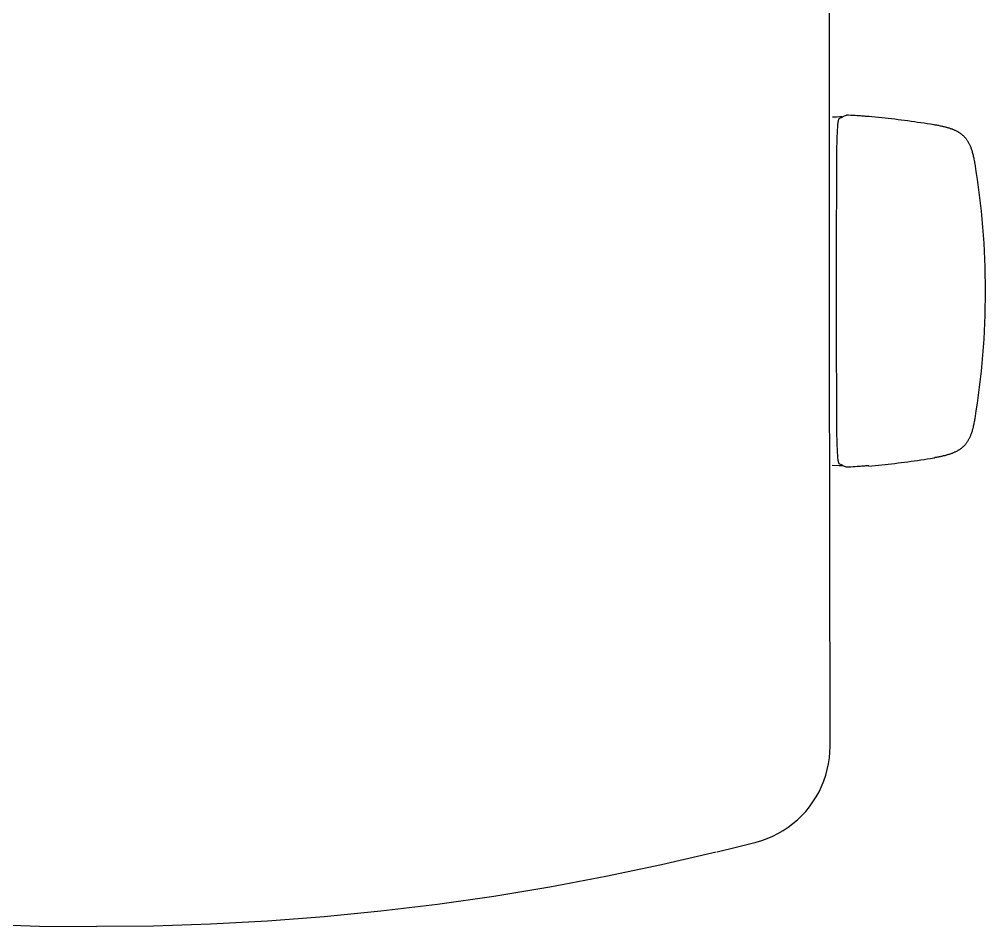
# Model space of a CAD drawing. Header units: millimetres. Extents: x -6176 to 11988, y -1403 to 10916.
# Drawn here: x -5547.4 to -5273.4, y -1058.2 to -801.6 of the extents above; entities that cross this region are included whole.
import ezdxf

# ---------------------------------------------------------------- set-up
doc = ezdxf.new("R2010")
doc.units = ezdxf.units.MM

# ---------------------------------------------------------------- blocks, each defined once
blk = doc.blocks.new('A$C0163630C')
at = {"color": 0}
for points, knots in [([(-0.95039, -0.20058), (-0.95039, -0.20058), (-0.95056, -0.08252), (-0.95056, -0.08252), (-0.95056, -0.08252), (-0.95056, -0.08252), (-0.95058, 0.04679), (-0.95058, 0.04679), (-0.95058, 0.04679), (-0.95058, 0.04679), (-0.95045, 0.18787), (-0.95045, 0.18787)], [0, 0, 0, 0, 0.333333, 0.333333, 0.333333, 0.333333, 0.666667, 0.666667, 0.666667, 0.666667, 1, 1, 1, 1]), ([(-0.94695, -0.02263), (-0.94695, -0.02263), (-0.94769, -0.02265), (-0.94769, -0.02265), (-0.94769, -0.02265), (-0.94769, -0.02265), (-0.94853, -0.02268), (-0.94853, -0.02268), (-0.94853, -0.02268), (-0.94853, -0.02268), (-0.94895, -0.0227), (-0.94895, -0.0227)], [0, 0, 0, 0, 0.333333, 0.333333, 0.333333, 0.333333, 0.666667, 0.666667, 0.666667, 0.666667, 1, 1, 1, 1]), ([(-0.94847, -0.035), (-0.94847, -0.035), (-0.94847, -0.03376), (-0.94847, -0.03376), (-0.94847, -0.03376), (-0.94847, -0.03376), (-0.94846, -0.03269), (-0.94846, -0.03269), (-0.94846, -0.03269), (-0.94846, -0.03269), (-0.94845, -0.03176), (-0.94845, -0.03176), (-0.94845, -0.03176), (-0.94845, -0.03176), (-0.94844, -0.03092), (-0.94844, -0.03092), (-0.94844, -0.03092), (-0.94844, -0.03092), (-0.94842, -0.03014), (-0.94842, -0.03014), (-0.94842, -0.03014), (-0.94842, -0.03014), (-0.94841, -0.02941), (-0.94841, -0.02941), (-0.94841, -0.02941), (-0.94841, -0.02941), (-0.94838, -0.0287), (-0.94838, -0.0287), (-0.94838, -0.0287), (-0.94838, -0.0287), (-0.94836, -0.02802), (-0.94836, -0.02802), (-0.94836, -0.02802), (-0.94836, -0.02802), (-0.94833, -0.02738), (-0.94833, -0.02738), (-0.94833, -0.02738), (-0.94833, -0.02738), (-0.9483, -0.02677), (-0.9483, -0.02677), (-0.9483, -0.02677), (-0.9483, -0.02677), (-0.94827, -0.0262), (-0.94827, -0.0262), (-0.94827, -0.0262), (-0.94827, -0.0262), (-0.94824, -0.02566), (-0.94824, -0.02566), (-0.94824, -0.02566), (-0.94824, -0.02566), (-0.9482, -0.02517), (-0.9482, -0.02517), (-0.9482, -0.02517), (-0.9482, -0.02517), (-0.94817, -0.02473), (-0.94817, -0.02473), (-0.94817, -0.02473), (-0.94817, -0.02473), (-0.94813, -0.02434), (-0.94813, -0.02434), (-0.94813, -0.02434), (-0.94813, -0.02434), (-0.94809, -0.02401), (-0.94809, -0.02401), (-0.94809, -0.02401), (-0.94809, -0.02401), (-0.94804, -0.02374), (-0.94804, -0.02374), (-0.94804, -0.02374), (-0.94804, -0.02374), (-0.948, -0.02354), (-0.948, -0.02354), (-0.948, -0.02354), (-0.948, -0.02354), (-0.94796, -0.02338), (-0.94796, -0.02338), (-0.94796, -0.02338), (-0.94796, -0.02338), (-0.94791, -0.02326), (-0.94791, -0.02326), (-0.94791, -0.02326), (-0.94791, -0.02326), (-0.94785, -0.02317), (-0.94785, -0.02317), (-0.94785, -0.02317), (-0.94785, -0.02317), (-0.94779, -0.02312), (-0.94779, -0.02312)], [0, 0, 0, 0, 0.045455, 0.045455, 0.045455, 0.045455, 0.090909, 0.090909, 0.090909, 0.090909, 0.136364, 0.136364, 0.136364, 0.136364, 0.181818, 0.181818, 0.181818, 0.181818, 0.227273, 0.227273, 0.227273, 0.227273, 0.272727, 0.272727, 0.272727, 0.272727, 0.318182, 0.318182, 0.318182, 0.318182, 0.363636, 0.363636, 0.363636, 0.363636, 0.409091, 0.409091, 0.409091, 0.409091, 0.454545, 0.454545, 0.454545, 0.454545, 0.5, 0.5, 0.5, 0.5, 0.545455, 0.545455, 0.545455, 0.545455, 0.590909, 0.590909, 0.590909, 0.590909, 0.636364, 0.636364, 0.636364, 0.636364, 0.681818, 0.681818, 0.681818, 0.681818, 0.727273, 0.727273, 0.727273, 0.727273, 0.772727, 0.772727, 0.772727, 0.772727, 0.818182, 0.818182, 0.818182, 0.818182, 0.863636, 0.863636, 0.863636, 0.863636, 0.909091, 0.909091, 0.909091, 0.909091, 0.954545, 0.954545, 0.954545, 0.954545, 1, 1, 1, 1]), ([(-0.94779, -0.02312), (-0.94779, -0.02312), (-0.94702, -0.02266), (-0.94702, -0.02266), (-0.94702, -0.02266), (-0.94702, -0.02266), (-0.94633, -0.02232), (-0.94633, -0.02232), (-0.94633, -0.02232), (-0.94633, -0.02232), (-0.94572, -0.02211), (-0.94572, -0.02211)], [0, 0, 0, 0, 0.333333, 0.333333, 0.333333, 0.333333, 0.666667, 0.666667, 0.666667, 0.666667, 1, 1, 1, 1]), ([(-0.94195, -0.02236), (-0.94195, -0.02236), (-0.94225, -0.02234), (-0.94225, -0.02234), (-0.94225, -0.02234), (-0.94225, -0.02234), (-0.94274, -0.02231), (-0.94274, -0.02231), (-0.94274, -0.02231), (-0.94274, -0.02231), (-0.94328, -0.02227), (-0.94328, -0.02227), (-0.94328, -0.02227), (-0.94328, -0.02227), (-0.94387, -0.02223), (-0.94387, -0.02223), (-0.94387, -0.02223), (-0.94387, -0.02223), (-0.94451, -0.02219), (-0.94451, -0.02219), (-0.94451, -0.02219), (-0.94451, -0.02219), (-0.94514, -0.02215), (-0.94514, -0.02215), (-0.94514, -0.02215), (-0.94514, -0.02215), (-0.94572, -0.02211), (-0.94572, -0.02211)], [0, 0, 0, 0, 0.142857, 0.142857, 0.142857, 0.142857, 0.285714, 0.285714, 0.285714, 0.285714, 0.428571, 0.428571, 0.428571, 0.428571, 0.571429, 0.571429, 0.571429, 0.571429, 0.714286, 0.714286, 0.714286, 0.714286, 0.857143, 0.857143, 0.857143, 0.857143, 1, 1, 1, 1]), ([(-0.9395, -0.02251), (-0.9395, -0.02251), (-0.93956, -0.02252), (-0.93956, -0.02252), (-0.93956, -0.02252), (-0.93956, -0.02252), (-0.93969, -0.02251), (-0.93969, -0.02251), (-0.93969, -0.02251), (-0.93969, -0.02251), (-0.93988, -0.0225), (-0.93988, -0.0225), (-0.93988, -0.0225), (-0.93988, -0.0225), (-0.94012, -0.02249), (-0.94012, -0.02249), (-0.94012, -0.02249), (-0.94012, -0.02249), (-0.94039, -0.02247), (-0.94039, -0.02247), (-0.94039, -0.02247), (-0.94039, -0.02247), (-0.9407, -0.02245), (-0.9407, -0.02245), (-0.9407, -0.02245), (-0.9407, -0.02245), (-0.94104, -0.02242), (-0.94104, -0.02242), (-0.94104, -0.02242), (-0.94104, -0.02242), (-0.9414, -0.0224), (-0.9414, -0.0224), (-0.9414, -0.0224), (-0.9414, -0.0224), (-0.94181, -0.02237), (-0.94181, -0.02237), (-0.94181, -0.02237), (-0.94181, -0.02237), (-0.94195, -0.02236), (-0.94195, -0.02236)], [0, 0, 0, 0, 0.1, 0.1, 0.1, 0.1, 0.2, 0.2, 0.2, 0.2, 0.3, 0.3, 0.3, 0.3, 0.4, 0.4, 0.4, 0.4, 0.5, 0.5, 0.5, 0.5, 0.6, 0.6, 0.6, 0.6, 0.7, 0.7, 0.7, 0.7, 0.8, 0.8, 0.8, 0.8, 0.9, 0.9, 0.9, 0.9, 1, 1, 1, 1]), ([(-0.93946, -0.02251), (-0.93946, -0.02251), (-0.93948, -0.02252), (-0.93948, -0.02252), (-0.93948, -0.02252), (-0.93948, -0.02252), (-0.9395, -0.02251), (-0.9395, -0.02251)], [0, 0, 0, 0, 0.5, 0.5, 0.5, 0.5, 1, 1, 1, 1]), ([(-0.93946, -0.02245), (-0.93946, -0.02245), (-0.93854, -0.02253), (-0.93854, -0.02253), (-0.93854, -0.02253), (-0.93854, -0.02253), (-0.93761, -0.02262), (-0.93761, -0.02262), (-0.93761, -0.02262), (-0.93761, -0.02262), (-0.93669, -0.02271), (-0.93669, -0.02271), (-0.93669, -0.02271), (-0.93669, -0.02271), (-0.93577, -0.02281), (-0.93577, -0.02281), (-0.93577, -0.02281), (-0.93577, -0.02281), (-0.93485, -0.0229), (-0.93485, -0.0229), (-0.93485, -0.0229), (-0.93485, -0.0229), (-0.93393, -0.023), (-0.93393, -0.023), (-0.93393, -0.023), (-0.93393, -0.023), (-0.93301, -0.02311), (-0.93301, -0.02311), (-0.93301, -0.02311), (-0.93301, -0.02311), (-0.93209, -0.02322), (-0.93209, -0.02322), (-0.93209, -0.02322), (-0.93209, -0.02322), (-0.93117, -0.02333), (-0.93117, -0.02333), (-0.93117, -0.02333), (-0.93117, -0.02333), (-0.93025, -0.02344), (-0.93025, -0.02344), (-0.93025, -0.02344), (-0.93025, -0.02344), (-0.92933, -0.02356), (-0.92933, -0.02356), (-0.92933, -0.02356), (-0.92933, -0.02356), (-0.92841, -0.02368), (-0.92841, -0.02368), (-0.92841, -0.02368), (-0.92841, -0.02368), (-0.92749, -0.02381), (-0.92749, -0.02381), (-0.92749, -0.02381), (-0.92749, -0.02381), (-0.92657, -0.02394), (-0.92657, -0.02394), (-0.92657, -0.02394), (-0.92657, -0.02394), (-0.92566, -0.02407), (-0.92566, -0.02407), (-0.92566, -0.02407), (-0.92566, -0.02407), (-0.92474, -0.0242), (-0.92474, -0.0242), (-0.92474, -0.0242), (-0.92474, -0.0242), (-0.92382, -0.02434), (-0.92382, -0.02434), (-0.92382, -0.02434), (-0.92382, -0.02434), (-0.92291, -0.02448), (-0.92291, -0.02448), (-0.92291, -0.02448), (-0.92291, -0.02448), (-0.92199, -0.02463), (-0.92199, -0.02463), (-0.92199, -0.02463), (-0.92199, -0.02463), (-0.92108, -0.02478), (-0.92108, -0.02478), (-0.92108, -0.02478), (-0.92108, -0.02478), (-0.92078, -0.02483), (-0.92078, -0.02483)], [0, 0, 0, 0, 0.047619, 0.047619, 0.047619, 0.047619, 0.095238, 0.095238, 0.095238, 0.095238, 0.142857, 0.142857, 0.142857, 0.142857, 0.190476, 0.190476, 0.190476, 0.190476, 0.238095, 0.238095, 0.238095, 0.238095, 0.285714, 0.285714, 0.285714, 0.285714, 0.333333, 0.333333, 0.333333, 0.333333, 0.380952, 0.380952, 0.380952, 0.380952, 0.428571, 0.428571, 0.428571, 0.428571, 0.47619, 0.47619, 0.47619, 0.47619, 0.52381, 0.52381, 0.52381, 0.52381, 0.571429, 0.571429, 0.571429, 0.571429, 0.619048, 0.619048, 0.619048, 0.619048, 0.666667, 0.666667, 0.666667, 0.666667, 0.714286, 0.714286, 0.714286, 0.714286, 0.761905, 0.761905, 0.761905, 0.761905, 0.809524, 0.809524, 0.809524, 0.809524, 0.857143, 0.857143, 0.857143, 0.857143, 0.904762, 0.904762, 0.904762, 0.904762, 0.952381, 0.952381, 0.952381, 0.952381, 1, 1, 1, 1]), ([(-0.92076, -0.02483), (-0.92076, -0.02483), (-0.92057, -0.02486), (-0.92057, -0.02486), (-0.92057, -0.02486), (-0.92057, -0.02486), (-0.92028, -0.02491), (-0.92028, -0.02491), (-0.92028, -0.02491), (-0.92028, -0.02491), (-0.92001, -0.02496), (-0.92001, -0.02496), (-0.92001, -0.02496), (-0.92001, -0.02496), (-0.91976, -0.02501), (-0.91976, -0.02501), (-0.91976, -0.02501), (-0.91976, -0.02501), (-0.91951, -0.02506), (-0.91951, -0.02506), (-0.91951, -0.02506), (-0.91951, -0.02506), (-0.91927, -0.02511), (-0.91927, -0.02511), (-0.91927, -0.02511), (-0.91927, -0.02511), (-0.91904, -0.02515), (-0.91904, -0.02515), (-0.91904, -0.02515), (-0.91904, -0.02515), (-0.91882, -0.0252), (-0.91882, -0.0252), (-0.91882, -0.0252), (-0.91882, -0.0252), (-0.9186, -0.02525), (-0.9186, -0.02525), (-0.9186, -0.02525), (-0.9186, -0.02525), (-0.91839, -0.0253), (-0.91839, -0.0253), (-0.91839, -0.0253), (-0.91839, -0.0253), (-0.91819, -0.02535), (-0.91819, -0.02535), (-0.91819, -0.02535), (-0.91819, -0.02535), (-0.91799, -0.0254), (-0.91799, -0.0254), (-0.91799, -0.0254), (-0.91799, -0.0254), (-0.9178, -0.02545), (-0.9178, -0.02545), (-0.9178, -0.02545), (-0.9178, -0.02545), (-0.91761, -0.0255), (-0.91761, -0.0255), (-0.91761, -0.0255), (-0.91761, -0.0255), (-0.91743, -0.02555), (-0.91743, -0.02555), (-0.91743, -0.02555), (-0.91743, -0.02555), (-0.91725, -0.0256), (-0.91725, -0.0256), (-0.91725, -0.0256), (-0.91725, -0.0256), (-0.91707, -0.02565), (-0.91707, -0.02565), (-0.91707, -0.02565), (-0.91707, -0.02565), (-0.9169, -0.0257), (-0.9169, -0.0257), (-0.9169, -0.0257), (-0.9169, -0.0257), (-0.91673, -0.02575), (-0.91673, -0.02575), (-0.91673, -0.02575), (-0.91673, -0.02575), (-0.91656, -0.02581), (-0.91656, -0.02581), (-0.91656, -0.02581), (-0.91656, -0.02581), (-0.9164, -0.02586), (-0.9164, -0.02586), (-0.9164, -0.02586), (-0.9164, -0.02586), (-0.91623, -0.02592), (-0.91623, -0.02592), (-0.91623, -0.02592), (-0.91623, -0.02592), (-0.91608, -0.02598), (-0.91608, -0.02598), (-0.91608, -0.02598), (-0.91608, -0.02598), (-0.91592, -0.02604), (-0.91592, -0.02604), (-0.91592, -0.02604), (-0.91592, -0.02604), (-0.91577, -0.02609), (-0.91577, -0.02609), (-0.91577, -0.02609), (-0.91577, -0.02609), (-0.91561, -0.02616), (-0.91561, -0.02616), (-0.91561, -0.02616), (-0.91561, -0.02616), (-0.91546, -0.02622), (-0.91546, -0.02622), (-0.91546, -0.02622), (-0.91546, -0.02622), (-0.91532, -0.02628), (-0.91532, -0.02628), (-0.91532, -0.02628), (-0.91532, -0.02628), (-0.91517, -0.02634), (-0.91517, -0.02634), (-0.91517, -0.02634), (-0.91517, -0.02634), (-0.91503, -0.02641), (-0.91503, -0.02641), (-0.91503, -0.02641), (-0.91503, -0.02641), (-0.91489, -0.02647), (-0.91489, -0.02647), (-0.91489, -0.02647), (-0.91489, -0.02647), (-0.91475, -0.02654), (-0.91475, -0.02654), (-0.91475, -0.02654), (-0.91475, -0.02654), (-0.91462, -0.02661), (-0.91462, -0.02661), (-0.91462, -0.02661), (-0.91462, -0.02661), (-0.91448, -0.02668), (-0.91448, -0.02668), (-0.91448, -0.02668), (-0.91448, -0.02668), (-0.91435, -0.02675), (-0.91435, -0.02675), (-0.91435, -0.02675), (-0.91435, -0.02675), (-0.91422, -0.02683), (-0.91422, -0.02683), (-0.91422, -0.02683), (-0.91422, -0.02683), (-0.9141, -0.0269), (-0.9141, -0.0269), (-0.9141, -0.0269), (-0.9141, -0.0269), (-0.91397, -0.02698), (-0.91397, -0.02698), (-0.91397, -0.02698), (-0.91397, -0.02698), (-0.91385, -0.02706), (-0.91385, -0.02706), (-0.91385, -0.02706), (-0.91385, -0.02706), (-0.91372, -0.02714), (-0.91372, -0.02714), (-0.91372, -0.02714), (-0.91372, -0.02714), (-0.9136, -0.02722), (-0.9136, -0.02722), (-0.9136, -0.02722), (-0.9136, -0.02722), (-0.91348, -0.02731), (-0.91348, -0.02731), (-0.91348, -0.02731), (-0.91348, -0.02731), (-0.91337, -0.02739), (-0.91337, -0.02739), (-0.91337, -0.02739), (-0.91337, -0.02739), (-0.91325, -0.02748), (-0.91325, -0.02748), (-0.91325, -0.02748), (-0.91325, -0.02748), (-0.91313, -0.02758), (-0.91313, -0.02758), (-0.91313, -0.02758), (-0.91313, -0.02758), (-0.91302, -0.02767), (-0.91302, -0.02767), (-0.91302, -0.02767), (-0.91302, -0.02767), (-0.91291, -0.02777), (-0.91291, -0.02777), (-0.91291, -0.02777), (-0.91291, -0.02777), (-0.91279, -0.02787), (-0.91279, -0.02787), (-0.91279, -0.02787), (-0.91279, -0.02787), (-0.91268, -0.02798), (-0.91268, -0.02798), (-0.91268, -0.02798), (-0.91268, -0.02798), (-0.91257, -0.02809), (-0.91257, -0.02809), (-0.91257, -0.02809), (-0.91257, -0.02809), (-0.91246, -0.0282), (-0.91246, -0.0282), (-0.91246, -0.0282), (-0.91246, -0.0282), (-0.91235, -0.02832), (-0.91235, -0.02832), (-0.91235, -0.02832), (-0.91235, -0.02832), (-0.91224, -0.02844), (-0.91224, -0.02844), (-0.91224, -0.02844), (-0.91224, -0.02844), (-0.91213, -0.02857), (-0.91213, -0.02857), (-0.91213, -0.02857), (-0.91213, -0.02857), (-0.91202, -0.0287), (-0.91202, -0.0287), (-0.91202, -0.0287), (-0.91202, -0.0287), (-0.91192, -0.02884), (-0.91192, -0.02884), (-0.91192, -0.02884), (-0.91192, -0.02884), (-0.91181, -0.02898), (-0.91181, -0.02898), (-0.91181, -0.02898), (-0.91181, -0.02898), (-0.91171, -0.02913), (-0.91171, -0.02913), (-0.91171, -0.02913), (-0.91171, -0.02913), (-0.9116, -0.02928), (-0.9116, -0.02928), (-0.9116, -0.02928), (-0.9116, -0.02928), (-0.9115, -0.02944), (-0.9115, -0.02944), (-0.9115, -0.02944), (-0.9115, -0.02944), (-0.91141, -0.0296), (-0.91141, -0.0296), (-0.91141, -0.0296), (-0.91141, -0.0296), (-0.91131, -0.02977), (-0.91131, -0.02977), (-0.91131, -0.02977), (-0.91131, -0.02977), (-0.91122, -0.02994), (-0.91122, -0.02994), (-0.91122, -0.02994), (-0.91122, -0.02994), (-0.91113, -0.03011), (-0.91113, -0.03011), (-0.91113, -0.03011), (-0.91113, -0.03011), (-0.91104, -0.03028), (-0.91104, -0.03028), (-0.91104, -0.03028), (-0.91104, -0.03028), (-0.91096, -0.03046), (-0.91096, -0.03046), (-0.91096, -0.03046), (-0.91096, -0.03046), (-0.91088, -0.03063), (-0.91088, -0.03063), (-0.91088, -0.03063), (-0.91088, -0.03063), (-0.9108, -0.03082), (-0.9108, -0.03082), (-0.9108, -0.03082), (-0.9108, -0.03082), (-0.91072, -0.031), (-0.91072, -0.031), (-0.91072, -0.031), (-0.91072, -0.031), (-0.91064, -0.0312), (-0.91064, -0.0312), (-0.91064, -0.0312), (-0.91064, -0.0312), (-0.91057, -0.0314), (-0.91057, -0.0314), (-0.91057, -0.0314), (-0.91057, -0.0314), (-0.91049, -0.03162), (-0.91049, -0.03162), (-0.91049, -0.03162), (-0.91049, -0.03162), (-0.91041, -0.03184), (-0.91041, -0.03184), (-0.91041, -0.03184), (-0.91041, -0.03184), (-0.91034, -0.03208), (-0.91034, -0.03208), (-0.91034, -0.03208), (-0.91034, -0.03208), (-0.91026, -0.03233), (-0.91026, -0.03233), (-0.91026, -0.03233), (-0.91026, -0.03233), (-0.91019, -0.03259), (-0.91019, -0.03259), (-0.91019, -0.03259), (-0.91019, -0.03259), (-0.91011, -0.03285), (-0.91011, -0.03285), (-0.91011, -0.03285), (-0.91011, -0.03285), (-0.91004, -0.03313), (-0.91004, -0.03313), (-0.91004, -0.03313), (-0.91004, -0.03313), (-0.90997, -0.03341), (-0.90997, -0.03341), (-0.90997, -0.03341), (-0.90997, -0.03341), (-0.9099, -0.0337), (-0.9099, -0.0337), (-0.9099, -0.0337), (-0.9099, -0.0337), (-0.90984, -0.034), (-0.90984, -0.034), (-0.90984, -0.034), (-0.90984, -0.034), (-0.90977, -0.0343), (-0.90977, -0.0343), (-0.90977, -0.0343), (-0.90977, -0.0343), (-0.90971, -0.03461), (-0.90971, -0.03461), (-0.90971, -0.03461), (-0.90971, -0.03461), (-0.90965, -0.03493), (-0.90965, -0.03493), (-0.90965, -0.03493), (-0.90965, -0.03493), (-0.90959, -0.03525), (-0.90959, -0.03525), (-0.90959, -0.03525), (-0.90959, -0.03525), (-0.90954, -0.03557), (-0.90954, -0.03557), (-0.90954, -0.03557), (-0.90954, -0.03557), (-0.9095, -0.0358), (-0.9095, -0.0358)], [0, 0, 0, 0, 0.011494, 0.011494, 0.011494, 0.011494, 0.022989, 0.022989, 0.022989, 0.022989, 0.034483, 0.034483, 0.034483, 0.034483, 0.045977, 0.045977, 0.045977, 0.045977, 0.057471, 0.057471, 0.057471, 0.057471, 0.068966, 0.068966, 0.068966, 0.068966, 0.08046, 0.08046, 0.08046, 0.08046, 0.091954, 0.091954, 0.091954, 0.091954, 0.103448, 0.103448, 0.103448, 0.103448, 0.114943, 0.114943, 0.114943, 0.114943, 0.126437, 0.126437, 0.126437, 0.126437, 0.137931, 0.137931, 0.137931, 0.137931, 0.149425, 0.149425, 0.149425, 0.149425, 0.16092, 0.16092, 0.16092, 0.16092, 0.172414, 0.172414, 0.172414, 0.172414, 0.183908, 0.183908, 0.183908, 0.183908, 0.195402, 0.195402, 0.195402, 0.195402, 0.206897, 0.206897, 0.206897, 0.206897, 0.218391, 0.218391, 0.218391, 0.218391, 0.229885, 0.229885, 0.229885, 0.229885, 0.241379, 0.241379, 0.241379, 0.241379, 0.252874, 0.252874, 0.252874, 0.252874, 0.264368, 0.264368, 0.264368, 0.264368, 0.275862, 0.275862, 0.275862, 0.275862, 0.287356, 0.287356, 0.287356, 0.287356, 0.298851, 0.298851, 0.298851, 0.298851, 0.310345, 0.310345, 0.310345, 0.310345, 0.321839, 0.321839, 0.321839, 0.321839, 0.333333, 0.333333, 0.333333, 0.333333, 0.344828, 0.344828, 0.344828, 0.344828, 0.356322, 0.356322, 0.356322, 0.356322, 0.367816, 0.367816, 0.367816, 0.367816, 0.37931, 0.37931, 0.37931, 0.37931, 0.390805, 0.390805, 0.390805, 0.390805, 0.402299, 0.402299, 0.402299, 0.402299, 0.413793, 0.413793, 0.413793, 0.413793, 0.425287, 0.425287, 0.425287, 0.425287, 0.436782, 0.436782, 0.436782, 0.436782, 0.448276, 0.448276, 0.448276, 0.448276, 0.45977, 0.45977, 0.45977, 0.45977, 0.471264, 0.471264, 0.471264, 0.471264, 0.482759, 0.482759, 0.482759, 0.482759, 0.494253, 0.494253, 0.494253, 0.494253, 0.505747, 0.505747, 0.505747, 0.505747, 0.517241, 0.517241, 0.517241, 0.517241, 0.528736, 0.528736, 0.528736, 0.528736, 0.54023, 0.54023, 0.54023, 0.54023, 0.551724, 0.551724, 0.551724, 0.551724, 0.563218, 0.563218, 0.563218, 0.563218, 0.574713, 0.574713, 0.574713, 0.574713, 0.586207, 0.586207, 0.586207, 0.586207, 0.597701, 0.597701, 0.597701, 0.597701, 0.609195, 0.609195, 0.609195, 0.609195, 0.62069, 0.62069, 0.62069, 0.62069, 0.632184, 0.632184, 0.632184, 0.632184, 0.643678, 0.643678, 0.643678, 0.643678, 0.655172, 0.655172, 0.655172, 0.655172, 0.666667, 0.666667, 0.666667, 0.666667, 0.678161, 0.678161, 0.678161, 0.678161, 0.689655, 0.689655, 0.689655, 0.689655, 0.701149, 0.701149, 0.701149, 0.701149, 0.712644, 0.712644, 0.712644, 0.712644, 0.724138, 0.724138, 0.724138, 0.724138, 0.735632, 0.735632, 0.735632, 0.735632, 0.747126, 0.747126, 0.747126, 0.747126, 0.758621, 0.758621, 0.758621, 0.758621, 0.770115, 0.770115, 0.770115, 0.770115, 0.781609, 0.781609, 0.781609, 0.781609, 0.793103, 0.793103, 0.793103, 0.793103, 0.804598, 0.804598, 0.804598, 0.804598, 0.816092, 0.816092, 0.816092, 0.816092, 0.827586, 0.827586, 0.827586, 0.827586, 0.83908, 0.83908, 0.83908, 0.83908, 0.850575, 0.850575, 0.850575, 0.850575, 0.862069, 0.862069, 0.862069, 0.862069, 0.873563, 0.873563, 0.873563, 0.873563, 0.885057, 0.885057, 0.885057, 0.885057, 0.896552, 0.896552, 0.896552, 0.896552, 0.908046, 0.908046, 0.908046, 0.908046, 0.91954, 0.91954, 0.91954, 0.91954, 0.931034, 0.931034, 0.931034, 0.931034, 0.942529, 0.942529, 0.942529, 0.942529, 0.954023, 0.954023, 0.954023, 0.954023, 0.965517, 0.965517, 0.965517, 0.965517, 0.977011, 0.977011, 0.977011, 0.977012, 0.988506, 0.988506, 0.988506, 0.988506, 1, 1, 1, 1]), ([(-0.94847, -0.10882), (-0.94847, -0.10882), (-0.94851, -0.0996), (-0.94851, -0.0996), (-0.94851, -0.0996), (-0.94851, -0.0996), (-0.94853, -0.09038), (-0.94853, -0.09038), (-0.94853, -0.09038), (-0.94853, -0.09038), (-0.94855, -0.08115), (-0.94855, -0.08115), (-0.94855, -0.08115), (-0.94855, -0.08115), (-0.94855, -0.07191), (-0.94855, -0.07191), (-0.94855, -0.07191), (-0.94855, -0.07191), (-0.94855, -0.06268), (-0.94855, -0.06268), (-0.94855, -0.06268), (-0.94855, -0.06268), (-0.94853, -0.05344), (-0.94853, -0.05344), (-0.94853, -0.05344), (-0.94853, -0.05344), (-0.94851, -0.04422), (-0.94851, -0.04422), (-0.94851, -0.04422), (-0.94851, -0.04422), (-0.94847, -0.035), (-0.94847, -0.035)], [0, 0, 0, 0, 0.125, 0.125, 0.125, 0.125, 0.25, 0.25, 0.25, 0.25, 0.375, 0.375, 0.375, 0.375, 0.5, 0.5, 0.5, 0.5, 0.625, 0.625, 0.625, 0.625, 0.75, 0.75, 0.75, 0.75, 0.875, 0.875, 0.875, 0.875, 1, 1, 1, 1]), ([(-0.94779, -0.1207), (-0.94779, -0.1207), (-0.94785, -0.12065), (-0.94785, -0.12065), (-0.94785, -0.12065), (-0.94785, -0.12065), (-0.94791, -0.12057), (-0.94791, -0.12057), (-0.94791, -0.12057), (-0.94791, -0.12057), (-0.94796, -0.12045), (-0.94796, -0.12045), (-0.94796, -0.12045), (-0.94796, -0.12045), (-0.948, -0.12029), (-0.948, -0.12029), (-0.948, -0.12029), (-0.948, -0.12029), (-0.94805, -0.12008), (-0.94805, -0.12008), (-0.94805, -0.12008), (-0.94805, -0.12008), (-0.94809, -0.11982), (-0.94809, -0.11982), (-0.94809, -0.11982), (-0.94809, -0.11982), (-0.94813, -0.11949), (-0.94813, -0.11949), (-0.94813, -0.11949), (-0.94813, -0.11949), (-0.94817, -0.1191), (-0.94817, -0.1191), (-0.94817, -0.1191), (-0.94817, -0.1191), (-0.9482, -0.11866), (-0.9482, -0.11866), (-0.9482, -0.11866), (-0.9482, -0.11866), (-0.94824, -0.11816), (-0.94824, -0.11816), (-0.94824, -0.11816), (-0.94824, -0.11816), (-0.94827, -0.11763), (-0.94827, -0.11763), (-0.94827, -0.11763), (-0.94827, -0.11763), (-0.94831, -0.11705), (-0.94831, -0.11705), (-0.94831, -0.11705), (-0.94831, -0.11705), (-0.94834, -0.11644), (-0.94834, -0.11644), (-0.94834, -0.11644), (-0.94834, -0.11644), (-0.94836, -0.1158), (-0.94836, -0.1158), (-0.94836, -0.1158), (-0.94836, -0.1158), (-0.94839, -0.11512), (-0.94839, -0.11512), (-0.94839, -0.11512), (-0.94839, -0.11512), (-0.94841, -0.11441), (-0.94841, -0.11441), (-0.94841, -0.11441), (-0.94841, -0.11441), (-0.94843, -0.11368), (-0.94843, -0.11368), (-0.94843, -0.11368), (-0.94843, -0.11368), (-0.94844, -0.1129), (-0.94844, -0.1129), (-0.94844, -0.1129), (-0.94844, -0.1129), (-0.94845, -0.11206), (-0.94845, -0.11206), (-0.94845, -0.11206), (-0.94845, -0.11206), (-0.94846, -0.11113), (-0.94846, -0.11113), (-0.94846, -0.11113), (-0.94846, -0.11113), (-0.94847, -0.11006), (-0.94847, -0.11006), (-0.94847, -0.11006), (-0.94847, -0.11006), (-0.94847, -0.10882), (-0.94847, -0.10882)], [0, 0, 0, 0, 0.045455, 0.045455, 0.045455, 0.045455, 0.090909, 0.090909, 0.090909, 0.090909, 0.136364, 0.136364, 0.136364, 0.136364, 0.181818, 0.181818, 0.181818, 0.181818, 0.227273, 0.227273, 0.227273, 0.227273, 0.272727, 0.272727, 0.272727, 0.272727, 0.318182, 0.318182, 0.318182, 0.318182, 0.363636, 0.363636, 0.363636, 0.363636, 0.409091, 0.409091, 0.409091, 0.409091, 0.454545, 0.454545, 0.454545, 0.454545, 0.5, 0.5, 0.5, 0.5, 0.545455, 0.545455, 0.545455, 0.545455, 0.590909, 0.590909, 0.590909, 0.590909, 0.636364, 0.636364, 0.636364, 0.636364, 0.681818, 0.681818, 0.681818, 0.681818, 0.727273, 0.727273, 0.727273, 0.727273, 0.772727, 0.772727, 0.772727, 0.772727, 0.818182, 0.818182, 0.818182, 0.818182, 0.863636, 0.863636, 0.863636, 0.863636, 0.909091, 0.909091, 0.909091, 0.909091, 0.954545, 0.954545, 0.954545, 0.954545, 1, 1, 1, 1]), ([(-0.9095, -0.10803), (-0.9095, -0.10803), (-0.90954, -0.10826), (-0.90954, -0.10826), (-0.90954, -0.10826), (-0.90954, -0.10826), (-0.90959, -0.10858), (-0.90959, -0.10858), (-0.90959, -0.10858), (-0.90959, -0.10858), (-0.90965, -0.1089), (-0.90965, -0.1089), (-0.90965, -0.1089), (-0.90965, -0.1089), (-0.90971, -0.10921), (-0.90971, -0.10921), (-0.90971, -0.10921), (-0.90971, -0.10921), (-0.90977, -0.10952), (-0.90977, -0.10952), (-0.90977, -0.10952), (-0.90977, -0.10952), (-0.90984, -0.10982), (-0.90984, -0.10982), (-0.90984, -0.10982), (-0.90984, -0.10982), (-0.9099, -0.11012), (-0.9099, -0.11012), (-0.9099, -0.11012), (-0.9099, -0.11012), (-0.90997, -0.11041), (-0.90997, -0.11041), (-0.90997, -0.11041), (-0.90997, -0.11041), (-0.91004, -0.1107), (-0.91004, -0.1107), (-0.91004, -0.1107), (-0.91004, -0.1107), (-0.91012, -0.11097), (-0.91012, -0.11097), (-0.91012, -0.11097), (-0.91012, -0.11097), (-0.91019, -0.11124), (-0.91019, -0.11124), (-0.91019, -0.11124), (-0.91019, -0.11124), (-0.91026, -0.1115), (-0.91026, -0.1115), (-0.91026, -0.1115), (-0.91026, -0.1115), (-0.91034, -0.11174), (-0.91034, -0.11174), (-0.91034, -0.11174), (-0.91034, -0.11174), (-0.91042, -0.11198), (-0.91042, -0.11198), (-0.91042, -0.11198), (-0.91042, -0.11198), (-0.91049, -0.11221), (-0.91049, -0.11221), (-0.91049, -0.11221), (-0.91049, -0.11221), (-0.91057, -0.11242), (-0.91057, -0.11242), (-0.91057, -0.11242), (-0.91057, -0.11242), (-0.91065, -0.11262), (-0.91065, -0.11262), (-0.91065, -0.11262), (-0.91065, -0.11262), (-0.91072, -0.11282), (-0.91072, -0.11282), (-0.91072, -0.11282), (-0.91072, -0.11282), (-0.9108, -0.11301), (-0.9108, -0.11301), (-0.9108, -0.11301), (-0.9108, -0.11301), (-0.91088, -0.11319), (-0.91088, -0.11319), (-0.91088, -0.11319), (-0.91088, -0.11319), (-0.91096, -0.11337), (-0.91096, -0.11337), (-0.91096, -0.11337), (-0.91096, -0.11337), (-0.91104, -0.11354), (-0.91104, -0.11354), (-0.91104, -0.11354), (-0.91104, -0.11354), (-0.91113, -0.11372), (-0.91113, -0.11372), (-0.91113, -0.11372), (-0.91113, -0.11372), (-0.91122, -0.11389), (-0.91122, -0.11389), (-0.91122, -0.11389), (-0.91122, -0.11389), (-0.91131, -0.11406), (-0.91131, -0.11406), (-0.91131, -0.11406), (-0.91131, -0.11406), (-0.91141, -0.11422), (-0.91141, -0.11422), (-0.91141, -0.11422), (-0.91141, -0.11422), (-0.91151, -0.11438), (-0.91151, -0.11438), (-0.91151, -0.11438), (-0.91151, -0.11438), (-0.91161, -0.11454), (-0.91161, -0.11454), (-0.91161, -0.11454), (-0.91161, -0.11454), (-0.91171, -0.11469), (-0.91171, -0.11469), (-0.91171, -0.11469), (-0.91171, -0.11469), (-0.91181, -0.11484), (-0.91181, -0.11484), (-0.91181, -0.11484), (-0.91181, -0.11484), (-0.91192, -0.11498), (-0.91192, -0.11498), (-0.91192, -0.11498), (-0.91192, -0.11498), (-0.91203, -0.11512), (-0.91203, -0.11512), (-0.91203, -0.11512), (-0.91203, -0.11512), (-0.91213, -0.11526), (-0.91213, -0.11526), (-0.91213, -0.11526), (-0.91213, -0.11526), (-0.91224, -0.11538), (-0.91224, -0.11538), (-0.91224, -0.11538), (-0.91224, -0.11538), (-0.91235, -0.11551), (-0.91235, -0.11551), (-0.91235, -0.11551), (-0.91235, -0.11551), (-0.91246, -0.11562), (-0.91246, -0.11562), (-0.91246, -0.11562), (-0.91246, -0.11562), (-0.91257, -0.11574), (-0.91257, -0.11574), (-0.91257, -0.11574), (-0.91257, -0.11574), (-0.91268, -0.11585), (-0.91268, -0.11585), (-0.91268, -0.11585), (-0.91268, -0.11585), (-0.91279, -0.11595), (-0.91279, -0.11595), (-0.91279, -0.11595), (-0.91279, -0.11595), (-0.91291, -0.11605), (-0.91291, -0.11605), (-0.91291, -0.11605), (-0.91291, -0.11605), (-0.91302, -0.11615), (-0.91302, -0.11615), (-0.91302, -0.11615), (-0.91302, -0.11615), (-0.91314, -0.11625), (-0.91314, -0.11625), (-0.91314, -0.11625), (-0.91314, -0.11625), (-0.91325, -0.11634), (-0.91325, -0.11634), (-0.91325, -0.11634), (-0.91325, -0.11634), (-0.91337, -0.11643), (-0.91337, -0.11643), (-0.91337, -0.11643), (-0.91337, -0.11643), (-0.91349, -0.11652), (-0.91349, -0.11652), (-0.91349, -0.11652), (-0.91349, -0.11652), (-0.91361, -0.1166), (-0.91361, -0.1166), (-0.91361, -0.1166), (-0.91361, -0.1166), (-0.91373, -0.11669), (-0.91373, -0.11669), (-0.91373, -0.11669), (-0.91373, -0.11669), (-0.91385, -0.11677), (-0.91385, -0.11677), (-0.91385, -0.11677), (-0.91385, -0.11677), (-0.91397, -0.11684), (-0.91397, -0.11684), (-0.91397, -0.11684), (-0.91397, -0.11684), (-0.9141, -0.11692), (-0.9141, -0.11692), (-0.9141, -0.11692), (-0.9141, -0.11692), (-0.91423, -0.117), (-0.91423, -0.117), (-0.91423, -0.117), (-0.91423, -0.117), (-0.91436, -0.11707), (-0.91436, -0.11707), (-0.91436, -0.11707), (-0.91436, -0.11707), (-0.91449, -0.11714), (-0.91449, -0.11714), (-0.91449, -0.11714), (-0.91449, -0.11714), (-0.91462, -0.11721), (-0.91462, -0.11721), (-0.91462, -0.11721), (-0.91462, -0.11721), (-0.91476, -0.11728), (-0.91476, -0.11728), (-0.91476, -0.11728), (-0.91476, -0.11728), (-0.91489, -0.11735), (-0.91489, -0.11735), (-0.91489, -0.11735), (-0.91489, -0.11735), (-0.91503, -0.11742), (-0.91503, -0.11742), (-0.91503, -0.11742), (-0.91503, -0.11742), (-0.91518, -0.11748), (-0.91518, -0.11748), (-0.91518, -0.11748), (-0.91518, -0.11748), (-0.91532, -0.11754), (-0.91532, -0.11754), (-0.91532, -0.11754), (-0.91532, -0.11754), (-0.91547, -0.11761), (-0.91547, -0.11761), (-0.91547, -0.11761), (-0.91547, -0.11761), (-0.91562, -0.11767), (-0.91562, -0.11767), (-0.91562, -0.11767), (-0.91562, -0.11767), (-0.91577, -0.11773), (-0.91577, -0.11773), (-0.91577, -0.11773), (-0.91577, -0.11773), (-0.91592, -0.11779), (-0.91592, -0.11779), (-0.91592, -0.11779), (-0.91592, -0.11779), (-0.91608, -0.11785), (-0.91608, -0.11785), (-0.91608, -0.11785), (-0.91608, -0.11785), (-0.91624, -0.1179), (-0.91624, -0.1179), (-0.91624, -0.1179), (-0.91624, -0.1179), (-0.9164, -0.11796), (-0.9164, -0.11796), (-0.9164, -0.11796), (-0.9164, -0.11796), (-0.91656, -0.11801), (-0.91656, -0.11801), (-0.91656, -0.11801), (-0.91656, -0.11801), (-0.91673, -0.11807), (-0.91673, -0.11807), (-0.91673, -0.11807), (-0.91673, -0.11807), (-0.9169, -0.11812), (-0.9169, -0.11812), (-0.9169, -0.11812), (-0.9169, -0.11812), (-0.91707, -0.11817), (-0.91707, -0.11817), (-0.91707, -0.11817), (-0.91707, -0.11817), (-0.91725, -0.11823), (-0.91725, -0.11823), (-0.91725, -0.11823), (-0.91725, -0.11823), (-0.91743, -0.11828), (-0.91743, -0.11828), (-0.91743, -0.11828), (-0.91743, -0.11828), (-0.91761, -0.11833), (-0.91761, -0.11833), (-0.91761, -0.11833), (-0.91761, -0.11833), (-0.9178, -0.11838), (-0.9178, -0.11838), (-0.9178, -0.11838), (-0.9178, -0.11838), (-0.91799, -0.11843), (-0.91799, -0.11843), (-0.91799, -0.11843), (-0.91799, -0.11843), (-0.91819, -0.11848), (-0.91819, -0.11848), (-0.91819, -0.11848), (-0.91819, -0.11848), (-0.91839, -0.11852), (-0.91839, -0.11852), (-0.91839, -0.11852), (-0.91839, -0.11852), (-0.9186, -0.11857), (-0.9186, -0.11857), (-0.9186, -0.11857), (-0.9186, -0.11857), (-0.91882, -0.11862), (-0.91882, -0.11862), (-0.91882, -0.11862), (-0.91882, -0.11862), (-0.91904, -0.11867), (-0.91904, -0.11867), (-0.91904, -0.11867), (-0.91904, -0.11867), (-0.91927, -0.11872), (-0.91927, -0.11872), (-0.91927, -0.11872), (-0.91927, -0.11872), (-0.91951, -0.11877), (-0.91951, -0.11877), (-0.91951, -0.11877), (-0.91951, -0.11877), (-0.91976, -0.11881), (-0.91976, -0.11881), (-0.91976, -0.11881), (-0.91976, -0.11881), (-0.92002, -0.11886), (-0.92002, -0.11886), (-0.92002, -0.11886), (-0.92002, -0.11886), (-0.92029, -0.11891), (-0.92029, -0.11891), (-0.92029, -0.11891), (-0.92029, -0.11891), (-0.92057, -0.11896), (-0.92057, -0.11896), (-0.92057, -0.11896), (-0.92057, -0.11896), (-0.92077, -0.11899), (-0.92077, -0.11899)], [0, 0, 0, 0, 0.011494, 0.011494, 0.011494, 0.011494, 0.022989, 0.022989, 0.022989, 0.022989, 0.034483, 0.034483, 0.034483, 0.034483, 0.045977, 0.045977, 0.045977, 0.045977, 0.057471, 0.057471, 0.057471, 0.057471, 0.068966, 0.068966, 0.068966, 0.068966, 0.08046, 0.08046, 0.08046, 0.08046, 0.091954, 0.091954, 0.091954, 0.091954, 0.103448, 0.103448, 0.103448, 0.103448, 0.114943, 0.114943, 0.114943, 0.114943, 0.126437, 0.126437, 0.126437, 0.126437, 0.137931, 0.137931, 0.137931, 0.137931, 0.149425, 0.149425, 0.149425, 0.149425, 0.16092, 0.16092, 0.16092, 0.16092, 0.172414, 0.172414, 0.172414, 0.172414, 0.183908, 0.183908, 0.183908, 0.183908, 0.195402, 0.195402, 0.195402, 0.195402, 0.206897, 0.206897, 0.206897, 0.206897, 0.218391, 0.218391, 0.218391, 0.218391, 0.229885, 0.229885, 0.229885, 0.229885, 0.241379, 0.241379, 0.241379, 0.241379, 0.252874, 0.252874, 0.252874, 0.252874, 0.264368, 0.264368, 0.264368, 0.264368, 0.275862, 0.275862, 0.275862, 0.275862, 0.287356, 0.287356, 0.287356, 0.287356, 0.298851, 0.298851, 0.298851, 0.298851, 0.310345, 0.310345, 0.310345, 0.310345, 0.321839, 0.321839, 0.321839, 0.321839, 0.333333, 0.333333, 0.333333, 0.333333, 0.344828, 0.344828, 0.344828, 0.344828, 0.356322, 0.356322, 0.356322, 0.356322, 0.367816, 0.367816, 0.367816, 0.367816, 0.37931, 0.37931, 0.37931, 0.37931, 0.390805, 0.390805, 0.390805, 0.390805, 0.402299, 0.402299, 0.402299, 0.402299, 0.413793, 0.413793, 0.413793, 0.413793, 0.425287, 0.425287, 0.425287, 0.425287, 0.436782, 0.436782, 0.436782, 0.436782, 0.448276, 0.448276, 0.448276, 0.448276, 0.45977, 0.45977, 0.45977, 0.45977, 0.471264, 0.471264, 0.471264, 0.471264, 0.482759, 0.482759, 0.482759, 0.482759, 0.494253, 0.494253, 0.494253, 0.494253, 0.505747, 0.505747, 0.505747, 0.505747, 0.517241, 0.517241, 0.517241, 0.517241, 0.528736, 0.528736, 0.528736, 0.528736, 0.54023, 0.54023, 0.54023, 0.54023, 0.551724, 0.551724, 0.551724, 0.551724, 0.563218, 0.563218, 0.563218, 0.563218, 0.574713, 0.574713, 0.574713, 0.574713, 0.586207, 0.586207, 0.586207, 0.586207, 0.597701, 0.597701, 0.597701, 0.597701, 0.609195, 0.609195, 0.609195, 0.609195, 0.62069, 0.62069, 0.62069, 0.62069, 0.632184, 0.632184, 0.632184, 0.632184, 0.643678, 0.643678, 0.643678, 0.643678, 0.655172, 0.655172, 0.655172, 0.655172, 0.666667, 0.666667, 0.666667, 0.666667, 0.678161, 0.678161, 0.678161, 0.678161, 0.689655, 0.689655, 0.689655, 0.689655, 0.701149, 0.701149, 0.701149, 0.701149, 0.712644, 0.712644, 0.712644, 0.712644, 0.724138, 0.724138, 0.724138, 0.724138, 0.735632, 0.735632, 0.735632, 0.735632, 0.747126, 0.747126, 0.747126, 0.747126, 0.758621, 0.758621, 0.758621, 0.758621, 0.770115, 0.770115, 0.770115, 0.770115, 0.781609, 0.781609, 0.781609, 0.781609, 0.793103, 0.793103, 0.793103, 0.793103, 0.804598, 0.804598, 0.804598, 0.804598, 0.816092, 0.816092, 0.816092, 0.816092, 0.827586, 0.827586, 0.827586, 0.827586, 0.83908, 0.83908, 0.83908, 0.83908, 0.850575, 0.850575, 0.850575, 0.850575, 0.862069, 0.862069, 0.862069, 0.862069, 0.873563, 0.873563, 0.873563, 0.873563, 0.885057, 0.885057, 0.885057, 0.885057, 0.896552, 0.896552, 0.896552, 0.896552, 0.908046, 0.908046, 0.908046, 0.908046, 0.91954, 0.91954, 0.91954, 0.91954, 0.931034, 0.931034, 0.931034, 0.931034, 0.942529, 0.942529, 0.942529, 0.942529, 0.954023, 0.954023, 0.954023, 0.954023, 0.965517, 0.965517, 0.965517, 0.965517, 0.977011, 0.977011, 0.977011, 0.977012, 0.988506, 0.988506, 0.988506, 0.988506, 1, 1, 1, 1]), ([(-0.93946, -0.12137), (-0.93946, -0.12137), (-0.93854, -0.12129), (-0.93854, -0.12129), (-0.93854, -0.12129), (-0.93854, -0.12129), (-0.93762, -0.1212), (-0.93762, -0.1212), (-0.93762, -0.1212), (-0.93762, -0.1212), (-0.93669, -0.12111), (-0.93669, -0.12111), (-0.93669, -0.12111), (-0.93669, -0.12111), (-0.93577, -0.12102), (-0.93577, -0.12102), (-0.93577, -0.12102), (-0.93577, -0.12102), (-0.93485, -0.12092), (-0.93485, -0.12092), (-0.93485, -0.12092), (-0.93485, -0.12092), (-0.93393, -0.12082), (-0.93393, -0.12082), (-0.93393, -0.12082), (-0.93393, -0.12082), (-0.93301, -0.12071), (-0.93301, -0.12071), (-0.93301, -0.12071), (-0.93301, -0.12071), (-0.93209, -0.12061), (-0.93209, -0.12061), (-0.93209, -0.12061), (-0.93209, -0.12061), (-0.93117, -0.1205), (-0.93117, -0.1205), (-0.93117, -0.1205), (-0.93117, -0.1205), (-0.93025, -0.12038), (-0.93025, -0.12038), (-0.93025, -0.12038), (-0.93025, -0.12038), (-0.92933, -0.12026), (-0.92933, -0.12026), (-0.92933, -0.12026), (-0.92933, -0.12026), (-0.92841, -0.12014), (-0.92841, -0.12014), (-0.92841, -0.12014), (-0.92841, -0.12014), (-0.92749, -0.12002), (-0.92749, -0.12002), (-0.92749, -0.12002), (-0.92749, -0.12002), (-0.92658, -0.11989), (-0.92658, -0.11989), (-0.92658, -0.11989), (-0.92658, -0.11989), (-0.92566, -0.11976), (-0.92566, -0.11976), (-0.92566, -0.11976), (-0.92566, -0.11976), (-0.92474, -0.11962), (-0.92474, -0.11962), (-0.92474, -0.11962), (-0.92474, -0.11962), (-0.92382, -0.11948), (-0.92382, -0.11948), (-0.92382, -0.11948), (-0.92382, -0.11948), (-0.92291, -0.11934), (-0.92291, -0.11934), (-0.92291, -0.11934), (-0.92291, -0.11934), (-0.92199, -0.11919), (-0.92199, -0.11919), (-0.92199, -0.11919), (-0.92199, -0.11919), (-0.92108, -0.11905), (-0.92108, -0.11905), (-0.92108, -0.11905), (-0.92108, -0.11905), (-0.92078, -0.119), (-0.92078, -0.119)], [0, 0, 0, 0, 0.047619, 0.047619, 0.047619, 0.047619, 0.095238, 0.095238, 0.095238, 0.095238, 0.142857, 0.142857, 0.142857, 0.142857, 0.190476, 0.190476, 0.190476, 0.190476, 0.238095, 0.238095, 0.238095, 0.238095, 0.285714, 0.285714, 0.285714, 0.285714, 0.333333, 0.333333, 0.333333, 0.333333, 0.380952, 0.380952, 0.380952, 0.380952, 0.428571, 0.428571, 0.428571, 0.428571, 0.47619, 0.47619, 0.47619, 0.47619, 0.52381, 0.52381, 0.52381, 0.52381, 0.571429, 0.571429, 0.571429, 0.571429, 0.619048, 0.619048, 0.619048, 0.619048, 0.666667, 0.666667, 0.666667, 0.666667, 0.714286, 0.714286, 0.714286, 0.714286, 0.761905, 0.761905, 0.761905, 0.761905, 0.809524, 0.809524, 0.809524, 0.809524, 0.857143, 0.857143, 0.857143, 0.857143, 0.904762, 0.904762, 0.904762, 0.904762, 0.952381, 0.952381, 0.952381, 0.952381, 1, 1, 1, 1]), ([(-0.94674, -0.12131), (-0.94674, -0.12131), (-0.94784, -0.12127), (-0.94784, -0.12127), (-0.94784, -0.12127), (-0.94784, -0.12127), (-0.94976, -0.12119), (-0.94976, -0.12119)], [0, 0, 0, 0, 0.5, 0.5, 0.5, 0.5, 1, 1, 1, 1]), ([(-0.94572, -0.12171), (-0.94572, -0.12171), (-0.94633, -0.1215), (-0.94633, -0.1215), (-0.94633, -0.1215), (-0.94633, -0.1215), (-0.94702, -0.12116), (-0.94702, -0.12116), (-0.94702, -0.12116), (-0.94702, -0.12116), (-0.94779, -0.1207), (-0.94779, -0.1207)], [0, 0, 0, 0, 0.333333, 0.333333, 0.333333, 0.333333, 0.666667, 0.666667, 0.666667, 0.666667, 1, 1, 1, 1]), ([(-0.94195, -0.12146), (-0.94195, -0.12146), (-0.94225, -0.12148), (-0.94225, -0.12148), (-0.94225, -0.12148), (-0.94225, -0.12148), (-0.94274, -0.12152), (-0.94274, -0.12152), (-0.94274, -0.12152), (-0.94274, -0.12152), (-0.94328, -0.12155), (-0.94328, -0.12155), (-0.94328, -0.12155), (-0.94328, -0.12155), (-0.94387, -0.12159), (-0.94387, -0.12159), (-0.94387, -0.12159), (-0.94387, -0.12159), (-0.94451, -0.12164), (-0.94451, -0.12164), (-0.94451, -0.12164), (-0.94451, -0.12164), (-0.94514, -0.12168), (-0.94514, -0.12168), (-0.94514, -0.12168), (-0.94514, -0.12168), (-0.94572, -0.12171), (-0.94572, -0.12171)], [0, 0, 0, 0, 0.142857, 0.142857, 0.142857, 0.142857, 0.285714, 0.285714, 0.285714, 0.285714, 0.428571, 0.428571, 0.428571, 0.428571, 0.571429, 0.571429, 0.571429, 0.571429, 0.714286, 0.714286, 0.714286, 0.714286, 0.857143, 0.857143, 0.857143, 0.857143, 1, 1, 1, 1]), ([(-0.9395, -0.12131), (-0.9395, -0.12131), (-0.93956, -0.12131), (-0.93956, -0.12131), (-0.93956, -0.12131), (-0.93956, -0.12131), (-0.9397, -0.12131), (-0.9397, -0.12131), (-0.9397, -0.12131), (-0.9397, -0.12131), (-0.93989, -0.12132), (-0.93989, -0.12132), (-0.93989, -0.12132), (-0.93989, -0.12132), (-0.94012, -0.12134), (-0.94012, -0.12134), (-0.94012, -0.12134), (-0.94012, -0.12134), (-0.94039, -0.12135), (-0.94039, -0.12135), (-0.94039, -0.12135), (-0.94039, -0.12135), (-0.9407, -0.12138), (-0.9407, -0.12138), (-0.9407, -0.12138), (-0.9407, -0.12138), (-0.94104, -0.1214), (-0.94104, -0.1214), (-0.94104, -0.1214), (-0.94104, -0.1214), (-0.94141, -0.12142), (-0.94141, -0.12142), (-0.94141, -0.12142), (-0.94141, -0.12142), (-0.94181, -0.12145), (-0.94181, -0.12145), (-0.94181, -0.12145), (-0.94181, -0.12145), (-0.94195, -0.12146), (-0.94195, -0.12146)], [0, 0, 0, 0, 0.1, 0.1, 0.1, 0.1, 0.2, 0.2, 0.2, 0.2, 0.3, 0.3, 0.3, 0.3, 0.4, 0.4, 0.4, 0.4, 0.5, 0.5, 0.5, 0.5, 0.6, 0.6, 0.6, 0.6, 0.7, 0.7, 0.7, 0.7, 0.8, 0.8, 0.8, 0.8, 0.9, 0.9, 0.9, 0.9, 1, 1, 1, 1]), ([(-0.93946, -0.12131), (-0.93946, -0.12131), (-0.93948, -0.12131), (-0.93948, -0.12131), (-0.93948, -0.12131), (-0.93948, -0.12131), (-0.9395, -0.12131), (-0.9395, -0.12131)], [0, 0, 0, 0, 0.5, 0.5, 0.5, 0.5, 1, 1, 1, 1]), ([(-0.97133, -0.22772), (-0.97133, -0.22772), (-0.96973, -0.22726), (-0.96973, -0.22726), (-0.96973, -0.22726), (-0.96973, -0.22726), (-0.96816, -0.22669), (-0.96816, -0.22669), (-0.96816, -0.22669), (-0.96816, -0.22669), (-0.96662, -0.22603), (-0.96662, -0.22603), (-0.96662, -0.22603), (-0.96662, -0.22603), (-0.96512, -0.22528), (-0.96512, -0.22528), (-0.96512, -0.22528), (-0.96512, -0.22528), (-0.96367, -0.22444), (-0.96367, -0.22444), (-0.96367, -0.22444), (-0.96367, -0.22444), (-0.96226, -0.22351), (-0.96226, -0.22351), (-0.96226, -0.22351), (-0.96226, -0.22351), (-0.96092, -0.2225), (-0.96092, -0.2225), (-0.96092, -0.2225), (-0.96092, -0.2225), (-0.95964, -0.22141), (-0.95964, -0.22141), (-0.95964, -0.22141), (-0.95964, -0.22141), (-0.95843, -0.22025), (-0.95843, -0.22025), (-0.95843, -0.22025), (-0.95843, -0.22025), (-0.95729, -0.21902), (-0.95729, -0.21902), (-0.95729, -0.21902), (-0.95729, -0.21902), (-0.95622, -0.21772), (-0.95622, -0.21772), (-0.95622, -0.21772), (-0.95622, -0.21772), (-0.95524, -0.21636), (-0.95524, -0.21636), (-0.95524, -0.21636), (-0.95524, -0.21636), (-0.95433, -0.21494), (-0.95433, -0.21494), (-0.95433, -0.21494), (-0.95433, -0.21494), (-0.95352, -0.21347), (-0.95352, -0.21347), (-0.95352, -0.21347), (-0.95352, -0.21347), (-0.95279, -0.21196), (-0.95279, -0.21196), (-0.95279, -0.21196), (-0.95279, -0.21196), (-0.95216, -0.21041), (-0.95216, -0.21041), (-0.95216, -0.21041), (-0.95216, -0.21041), (-0.95162, -0.20882), (-0.95162, -0.20882), (-0.95162, -0.20882), (-0.95162, -0.20882), (-0.95117, -0.2072), (-0.95117, -0.2072), (-0.95117, -0.2072), (-0.95117, -0.2072), (-0.95083, -0.20557), (-0.95083, -0.20557), (-0.95083, -0.20557), (-0.95083, -0.20557), (-0.95058, -0.20391), (-0.95058, -0.20391), (-0.95058, -0.20391), (-0.95058, -0.20391), (-0.95044, -0.20225), (-0.95044, -0.20225), (-0.95044, -0.20225), (-0.95044, -0.20225), (-0.95039, -0.20058), (-0.95039, -0.20058)], [0, 0, 0, 0, 0.045455, 0.045455, 0.045455, 0.045455, 0.090909, 0.090909, 0.090909, 0.090909, 0.136364, 0.136364, 0.136364, 0.136364, 0.181818, 0.181818, 0.181818, 0.181818, 0.227273, 0.227273, 0.227273, 0.227273, 0.272727, 0.272727, 0.272727, 0.272727, 0.318182, 0.318182, 0.318182, 0.318182, 0.363636, 0.363636, 0.363636, 0.363636, 0.409091, 0.409091, 0.409091, 0.409091, 0.454545, 0.454545, 0.454545, 0.454545, 0.5, 0.5, 0.5, 0.5, 0.545455, 0.545455, 0.545455, 0.545455, 0.590909, 0.590909, 0.590909, 0.590909, 0.636364, 0.636364, 0.636364, 0.636364, 0.681818, 0.681818, 0.681818, 0.681818, 0.727273, 0.727273, 0.727273, 0.727273, 0.772727, 0.772727, 0.772727, 0.772727, 0.818182, 0.818182, 0.818182, 0.818182, 0.863636, 0.863636, 0.863636, 0.863636, 0.909091, 0.909091, 0.909091, 0.909091, 0.954545, 0.954545, 0.954545, 0.954545, 1, 1, 1, 1]), ([(-0.98236, -0.23051), (-0.98236, -0.23051), (-0.97695, -0.22917), (-0.97695, -0.22917), (-0.97695, -0.22917), (-0.97695, -0.22917), (-0.97133, -0.22772), (-0.97133, -0.22772)], [0, 0, 0, 0, 0.5, 0.5, 0.5, 0.5, 1, 1, 1, 1]), ([(-1.33294, -0.23057), (-1.33294, -0.23057), (-1.31751, -0.23417), (-1.31751, -0.23417), (-1.31751, -0.23417), (-1.31751, -0.23417), (-1.30175, -0.23748), (-1.30175, -0.23748), (-1.30175, -0.23748), (-1.30175, -0.23748), (-1.28593, -0.24044), (-1.28593, -0.24044), (-1.28593, -0.24044), (-1.28593, -0.24044), (-1.27005, -0.24306), (-1.27005, -0.24306), (-1.27005, -0.24306), (-1.27005, -0.24306), (-1.25411, -0.24533), (-1.25411, -0.24533), (-1.25411, -0.24533), (-1.25411, -0.24533), (-1.23813, -0.24725), (-1.23813, -0.24725), (-1.23813, -0.24725), (-1.23813, -0.24725), (-1.2221, -0.24883), (-1.2221, -0.24883), (-1.2221, -0.24883), (-1.2221, -0.24883), (-1.20605, -0.25005), (-1.20605, -0.25005), (-1.20605, -0.25005), (-1.20605, -0.25005), (-1.18997, -0.25092), (-1.18997, -0.25092), (-1.18997, -0.25092), (-1.18997, -0.25092), (-1.17388, -0.25145), (-1.17388, -0.25145), (-1.17388, -0.25145), (-1.17388, -0.25145), (-1.15777, -0.25162), (-1.15777, -0.25162)], [0, 0, 0, 0, 0.090909, 0.090909, 0.090909, 0.090909, 0.181818, 0.181818, 0.181818, 0.181818, 0.272727, 0.272727, 0.272727, 0.272727, 0.363636, 0.363636, 0.363636, 0.363636, 0.454545, 0.454545, 0.454545, 0.454545, 0.545455, 0.545455, 0.545455, 0.545455, 0.636364, 0.636364, 0.636364, 0.636364, 0.727273, 0.727273, 0.727273, 0.727273, 0.818182, 0.818182, 0.818182, 0.818182, 0.909091, 0.909091, 0.909091, 0.909091, 1, 1, 1, 1]), ([(-0.9826, -0.23057), (-0.9826, -0.23057), (-0.99803, -0.23417), (-0.99803, -0.23417), (-0.99803, -0.23417), (-0.99803, -0.23417), (-1.01379, -0.23748), (-1.01379, -0.23748), (-1.01379, -0.23748), (-1.01379, -0.23748), (-1.02961, -0.24044), (-1.02961, -0.24044), (-1.02961, -0.24044), (-1.02961, -0.24044), (-1.04549, -0.24306), (-1.04549, -0.24306), (-1.04549, -0.24306), (-1.04549, -0.24306), (-1.06143, -0.24533), (-1.06143, -0.24533), (-1.06143, -0.24533), (-1.06143, -0.24533), (-1.07741, -0.24725), (-1.07741, -0.24725), (-1.07741, -0.24725), (-1.07741, -0.24725), (-1.09344, -0.24883), (-1.09344, -0.24883), (-1.09344, -0.24883), (-1.09344, -0.24883), (-1.10949, -0.25005), (-1.10949, -0.25005), (-1.10949, -0.25005), (-1.10949, -0.25005), (-1.12557, -0.25092), (-1.12557, -0.25092), (-1.12557, -0.25092), (-1.12557, -0.25092), (-1.14167, -0.25145), (-1.14167, -0.25145), (-1.14167, -0.25145), (-1.14167, -0.25145), (-1.15777, -0.25162), (-1.15777, -0.25162)], [0, 0, 0, 0, 0.090909, 0.090909, 0.090909, 0.090909, 0.181818, 0.181818, 0.181818, 0.181818, 0.272727, 0.272727, 0.272727, 0.272727, 0.363636, 0.363636, 0.363636, 0.363636, 0.454545, 0.454545, 0.454545, 0.454545, 0.545455, 0.545455, 0.545455, 0.545455, 0.636364, 0.636364, 0.636364, 0.636364, 0.727273, 0.727273, 0.727273, 0.727273, 0.818182, 0.818182, 0.818182, 0.818182, 0.909091, 0.909091, 0.909091, 0.909091, 1, 1, 1, 1])]:
    blk.add_open_spline(points, degree=3, knots=knots, dxfattribs=at)
for points in [[(-0.94895, -0.0227), (-0.94895, -0.0227), (-0.94975, -0.02273), (-0.94975, -0.02273)], [(-0.94195, -0.02236), (-0.94195, -0.02236), (-0.94195, -0.02235), (-0.94195, -0.02235)], [(-0.94195, -0.02236), (-0.94195, -0.02236), (-0.94195, -0.02236), (-0.94195, -0.02236)], [(-0.93946, -0.02245), (-0.93946, -0.02245), (-0.93946, -0.02251), (-0.93946, -0.02251)], [(-0.93946, -0.02251), (-0.93946, -0.02251), (-0.93946, -0.02245), (-0.93946, -0.02245)], [(-0.9095, -0.0358), (-0.90557, -0.05971), (-0.90557, -0.08411), (-0.9095, -0.10803)], [(-0.94195, -0.12146), (-0.94195, -0.12146), (-0.94195, -0.12147), (-0.94195, -0.12147)], [(-0.94195, -0.12146), (-0.94195, -0.12146), (-0.94195, -0.12146), (-0.94195, -0.12146)], [(-0.93946, -0.12137), (-0.93946, -0.12137), (-0.93946, -0.12131), (-0.93946, -0.12131)], [(-0.93946, -0.12137), (-0.93946, -0.12137), (-0.93946, -0.12131), (-0.93946, -0.12131)]]:
    blk.add_open_spline(points, degree=3, dxfattribs=at)

msp = doc.modelspace()

# ---------------------------------------------------------------- block references
at = {"color": 0, "xscale": 1000, "yscale": 1000, "zscale": 1000}
msp.add_blockref('A$C0163630C', (-4367.84, -806.58), dxfattribs=at)

doc.saveas('drawing.dxf')
